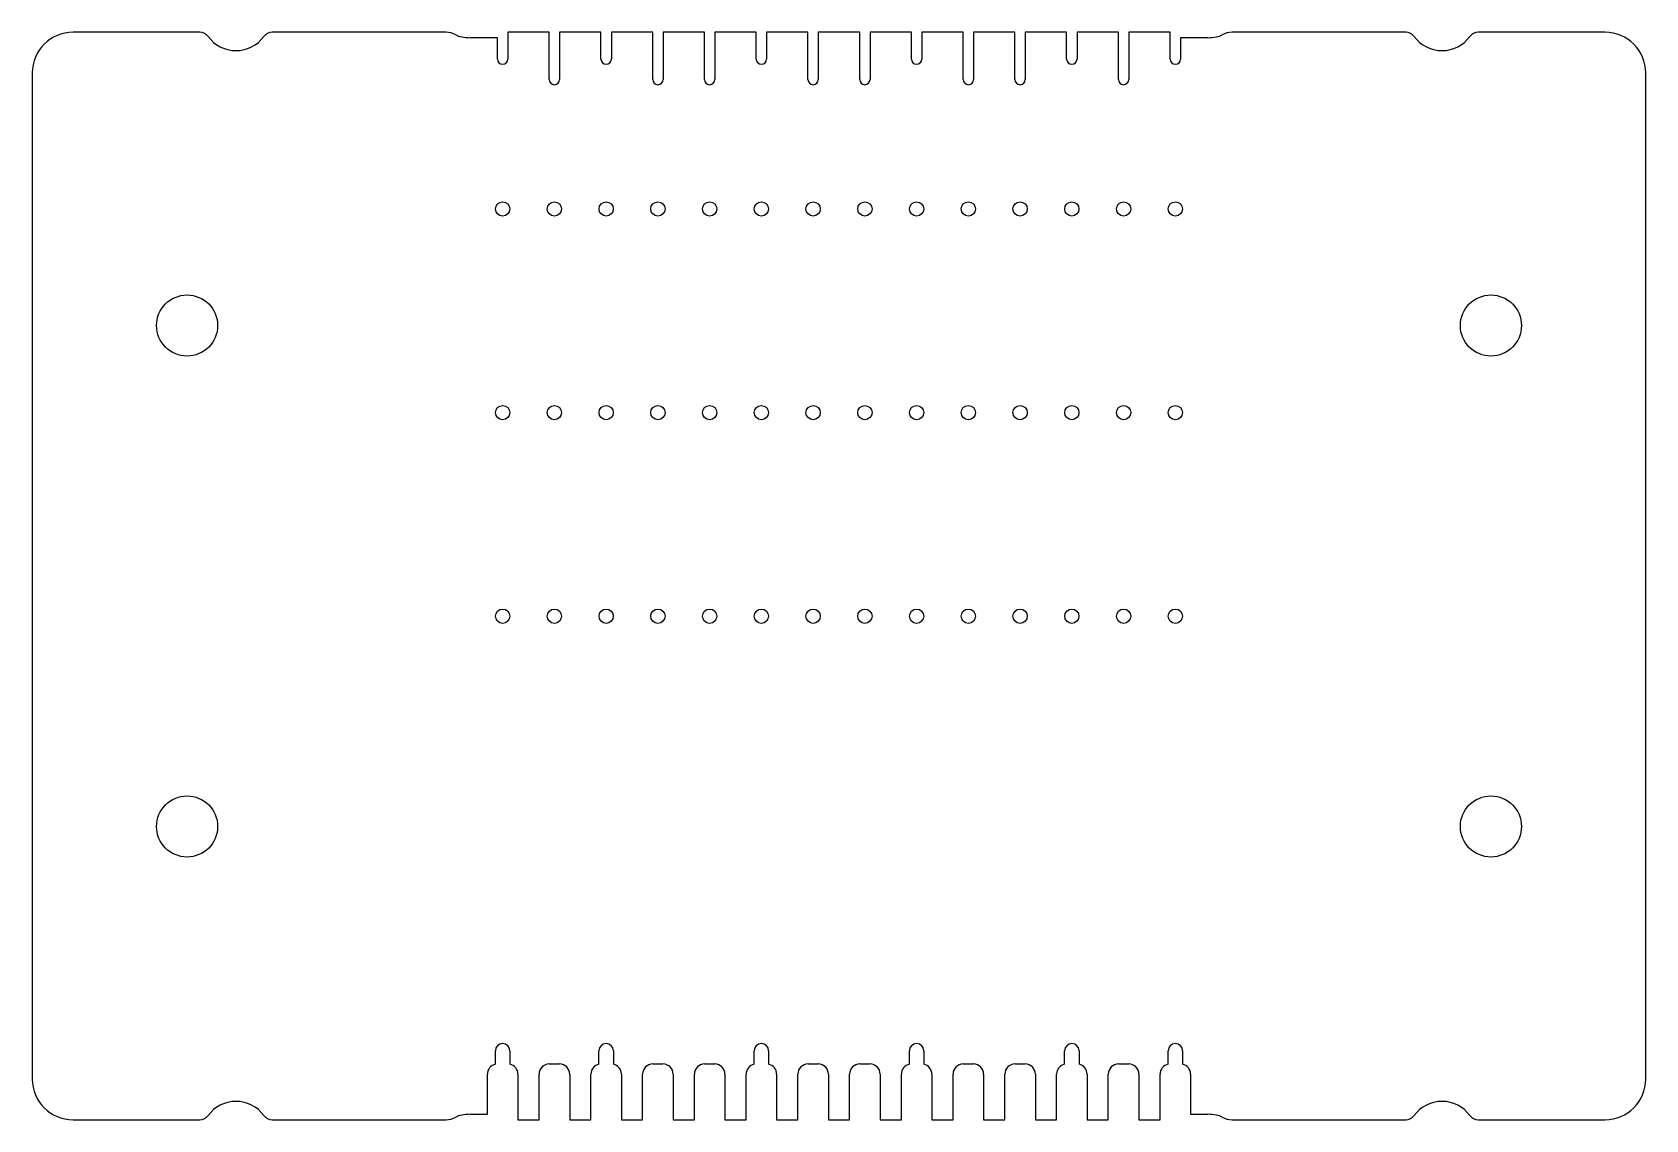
# Model space of a CAD drawing. Header units: millimetres. Extents: x -39.6 to 39.6, y -54.2 to -0.8.
import ezdxf

# ---------------------------------------------------------------- set-up
doc = ezdxf.new("R2010")
doc.units = ezdxf.units.MM
doc.layers.get('0').update_dxf_attribs({"linetype": 'CONTINUOUS'})

msp = doc.modelspace()

# ---------------------------------------------------------------- linework, layer by layer
for p, q in [((-31.375, -0.8), (-37.6, -0.8)), ((-19.302, -0.8), (-27.825, -0.8)), ((-16.765, -1.067), (-18.11, -1.067)), ((-16.765, -2.12), (-16.765, -1.067)), ((-14.225, -0.8), (-16.255, -0.8)), ((-16.255, -0.8), (-16.255, -2.12)), ((-14.225, -3.12), (-14.225, -0.8)), ((-11.685, -0.8), (-13.715, -0.8)), ((-13.715, -0.8), (-13.715, -3.12)), ((-11.685, -2.12), (-11.685, -0.8)), ((-9.145, -0.8), (-11.175, -0.8)), ((-11.175, -0.8), (-11.175, -2.12)), ((-9.145, -3.12), (-9.145, -0.8)), ((-6.605, -0.8), (-8.635, -0.8)), ((-8.635, -0.8), (-8.635, -3.12)), ((-6.605, -3.12), (-6.605, -0.8)), ((-4.065, -0.8), (-6.095, -0.8)), ((-6.095, -0.8), (-6.095, -3.12)), ((-4.065, -2.12), (-4.065, -0.8)), ((-1.525, -0.8), (-3.555, -0.8)), ((-3.555, -0.8), (-3.555, -2.12)), ((-1.525, -3.12), (-1.525, -0.8)), ((1.015, -0.8), (-1.015, -0.8)), ((-1.015, -0.8), (-1.015, -3.12)), ((1.015, -3.12), (1.015, -0.8)), ((3.555, -0.8), (1.525, -0.8)), ((1.525, -0.8), (1.525, -3.12)), ((3.555, -2.12), (3.555, -0.8)), ((6.095, -0.8), (4.065, -0.8)), ((4.065, -0.8), (4.065, -2.12)), ((6.095, -3.12), (6.095, -0.8)), ((8.635, -0.8), (6.605, -0.8)), ((6.605, -0.8), (6.605, -3.12)), ((8.635, -3.12), (8.635, -0.8)), ((11.175, -0.8), (9.145, -0.8)), ((9.145, -0.8), (9.145, -3.12)), ((11.175, -2.12), (11.175, -0.8)), ((13.715, -0.8), (11.685, -0.8)), ((11.685, -0.8), (11.685, -2.12)), ((13.715, -3.12), (13.715, -0.8)), ((16.255, -0.8), (14.225, -0.8)), ((14.225, -0.8), (14.225, -3.12)), ((16.255, -2.12), (16.255, -0.8)), ((18.11, -1.067), (16.765, -1.067)), ((16.765, -1.067), (16.765, -2.12)), ((27.825, -0.8), (19.302, -0.8)), ((37.6, -0.8), (31.375, -0.8)), ((-39.6, -2.8), (-39.6, -52.2)), ((39.6, -52.2), (39.6, -2.8)), ((-16.865, -51.471), (-16.865, -50.815)), ((-16.155, -50.815), (-16.155, -51.471)), ((-14.22, -51.46), (-13.72, -51.46)), ((-11.785, -51.471), (-11.785, -50.815)), ((-11.075, -50.815), (-11.075, -51.471)), ((-9.14, -51.46), (-8.64, -51.46)), ((-6.6, -51.46), (-6.1, -51.46)), ((-4.165, -51.471), (-4.165, -50.815)), ((-3.455, -50.815), (-3.455, -51.471)), ((-1.52, -51.46), (-1.02, -51.46)), ((1.02, -51.46), (1.52, -51.46)), ((3.455, -51.471), (3.455, -50.815)), ((4.165, -50.815), (4.165, -51.471)), ((6.1, -51.46), (6.6, -51.46)), ((8.64, -51.46), (9.14, -51.46)), ((11.075, -51.471), (11.075, -50.815)), ((11.785, -50.815), (11.785, -51.471)), ((13.72, -51.46), (14.22, -51.46)), ((16.155, -51.471), (16.155, -50.815)), ((16.865, -50.815), (16.865, -51.471)), ((-17.26, -53.933), (-17.26, -51.96)), ((-15.76, -51.96), (-15.76, -54.2)), ((-14.72, -54.2), (-14.72, -51.96)), ((-13.22, -51.96), (-13.22, -54.2)), ((-12.18, -54.2), (-12.18, -51.96)), ((-10.68, -51.96), (-10.68, -54.2)), ((-9.64, -54.2), (-9.64, -51.96)), ((-8.14, -51.96), (-8.14, -54.2)), ((-7.1, -54.2), (-7.1, -51.96)), ((-5.6, -51.96), (-5.6, -54.2)), ((-4.56, -54.2), (-4.56, -51.96)), ((-3.06, -51.96), (-3.06, -54.2)), ((-2.02, -54.2), (-2.02, -51.96)), ((-0.52, -51.96), (-0.52, -54.2)), ((0.52, -54.2), (0.52, -51.96)), ((2.02, -51.96), (2.02, -54.2)), ((3.06, -54.2), (3.06, -51.96)), ((4.56, -51.96), (4.56, -54.2)), ((5.6, -54.2), (5.6, -51.96)), ((7.1, -51.96), (7.1, -54.2)), ((8.14, -54.2), (8.14, -51.96)), ((9.64, -51.96), (9.64, -54.2)), ((10.68, -54.2), (10.68, -51.96)), ((12.18, -51.96), (12.18, -54.2)), ((13.22, -54.2), (13.22, -51.96)), ((14.72, -51.96), (14.72, -54.2)), ((15.76, -54.2), (15.76, -51.96)), ((17.26, -51.96), (17.26, -53.933)), ((-37.6, -54.2), (-31.375, -54.2)), ((-27.825, -54.2), (-19.302, -54.2)), ((-18.11, -53.933), (-17.26, -53.933)), ((-15.76, -54.2), (-14.72, -54.2)), ((-13.22, -54.2), (-12.18, -54.2)), ((-10.68, -54.2), (-9.64, -54.2)), ((-8.14, -54.2), (-7.1, -54.2)), ((-5.6, -54.2), (-4.56, -54.2)), ((-3.06, -54.2), (-2.02, -54.2)), ((-0.52, -54.2), (0.52, -54.2)), ((2.02, -54.2), (3.06, -54.2)), ((4.56, -54.2), (5.6, -54.2)), ((7.1, -54.2), (8.14, -54.2)), ((9.64, -54.2), (10.68, -54.2)), ((12.18, -54.2), (13.22, -54.2)), ((14.72, -54.2), (15.76, -54.2)), ((17.26, -53.933), (18.11, -53.933)), ((19.302, -54.2), (27.825, -54.2)), ((31.375, -54.2), (37.6, -54.2))]:
    msp.add_line(p, q)
for centre, radius in [((-16.51, -9.475), 0.35), ((-13.97, -9.475), 0.35), ((-11.43, -9.475), 0.35), ((-8.89, -9.475), 0.35), ((-6.35, -9.475), 0.35), ((-3.81, -9.475), 0.35), ((-1.27, -9.475), 0.35), ((1.27, -9.475), 0.35), ((3.81, -9.475), 0.35), ((6.35, -9.475), 0.35), ((8.89, -9.475), 0.35), ((11.43, -9.475), 0.35), ((13.97, -9.475), 0.35), ((16.51, -9.475), 0.35), ((-32, -15.2), 1.5), ((32, -15.2), 1.5), ((-16.51, -19.475), 0.35), ((-13.97, -19.475), 0.35), ((-11.43, -19.475), 0.35), ((-8.89, -19.475), 0.35), ((-6.35, -19.475), 0.35), ((-3.81, -19.475), 0.35), ((-1.27, -19.475), 0.35), ((1.27, -19.475), 0.35), ((3.81, -19.475), 0.35), ((6.35, -19.475), 0.35), ((8.89, -19.475), 0.35), ((11.43, -19.475), 0.35), ((13.97, -19.475), 0.35), ((16.51, -19.475), 0.35), ((-16.51, -29.475), 0.35), ((-13.97, -29.475), 0.35), ((-11.43, -29.475), 0.35), ((-8.89, -29.475), 0.35), ((-6.35, -29.475), 0.35), ((-3.81, -29.475), 0.35), ((-1.27, -29.475), 0.35), ((1.27, -29.475), 0.35), ((3.81, -29.475), 0.35), ((6.35, -29.475), 0.35), ((8.89, -29.475), 0.35), ((11.43, -29.475), 0.35), ((13.97, -29.475), 0.35), ((16.51, -29.475), 0.35), ((-32, -39.8), 1.5), ((32, -39.8), 1.5)]:
    msp.add_circle(centre, radius)
for centre, radius, start, end in [((-37.6, -2.8), 2, 90, 180), ((-31.375, -1.3), 0.5, 36.22155, 90), ((-29.6, 0), 1.7, 216.22155, 323.77845), ((-27.825, -1.3), 0.5, 90, 143.77845), ((-19.302, -1.8), 1, 60.05028, 90), ((19.302, -1.8), 1, 90, 119.94972), ((27.825, -1.3), 0.5, 36.22155, 90), ((29.6, 0), 1.7, 216.22155, 323.77845), ((31.375, -1.3), 0.5, 90, 143.77845), ((37.6, -2.8), 2, 0, 90), ((-16.51, -2.12), 0.255, -180, 0), ((-11.43, -2.12), 0.255, -180, 0), ((-3.81, -2.12), 0.255, -180, 0), ((3.81, -2.12), 0.255, -180, 0), ((11.43, -2.12), 0.255, -180, 0), ((16.51, -2.12), 0.255, -180, 0), ((-13.97, -3.12), 0.255, 180, 360), ((-8.89, -3.12), 0.255, 180, 360), ((-6.35, -3.12), 0.255, 180, 360), ((-1.27, -3.12), 0.255, 180, 360), ((1.27, -3.12), 0.255, 180, 360), ((6.35, -3.12), 0.255, 180, 360), ((8.89, -3.12), 0.255, 180, 360), ((13.97, -3.12), 0.255, 180, 360), ((-16.51, -50.815), 0.355, 0, 180), ((-11.43, -50.815), 0.355, 0, 180), ((-3.81, -50.815), 0.355, 0, 180), ((3.81, -50.815), 0.355, 0, 180), ((11.43, -50.815), 0.355, 0, 180), ((16.51, -50.815), 0.355, 0, 180), ((-16.76, -51.96), 0.5, 102.12235, 180), ((-16.26, -51.96), 0.5, 0, 77.87765), ((-14.22, -51.96), 0.5, 90, 180), ((-13.72, -51.96), 0.5, 0, 90), ((-11.68, -51.96), 0.5, 102.12235, 180), ((-11.18, -51.96), 0.5, 0, 77.87765), ((-9.14, -51.96), 0.5, 90, 180), ((-8.64, -51.96), 0.5, 0, 90), ((-6.6, -51.96), 0.5, 90, 180), ((-6.1, -51.96), 0.5, 0, 90), ((-4.06, -51.96), 0.5, 102.12235, 180), ((-3.56, -51.96), 0.5, 0, 77.87765), ((-1.52, -51.96), 0.5, 90, 180), ((-1.02, -51.96), 0.5, 0, 90), ((1.02, -51.96), 0.5, 90, 180), ((1.52, -51.96), 0.5, 0, 90), ((3.56, -51.96), 0.5, 102.12235, 180), ((4.06, -51.96), 0.5, 0, 77.87765), ((6.1, -51.96), 0.5, 90, 180), ((6.6, -51.96), 0.5, 0, 90), ((8.64, -51.96), 0.5, 90, 180), ((9.14, -51.96), 0.5, 0, 90), ((11.18, -51.96), 0.5, 102.12235, 180), ((11.68, -51.96), 0.5, 0, 77.87765), ((13.72, -51.96), 0.5, 90, 180), ((14.22, -51.96), 0.5, 0, 90), ((16.26, -51.96), 0.5, 102.12235, 180), ((16.76, -51.96), 0.5, 0, 77.87765), ((-37.6, -52.2), 2, 180, 270), ((37.6, -52.2), 2, -90, 0), ((-29.6, -55), 1.7, 36.22155, 143.77845), ((29.6, -55), 1.7, 36.22155, 143.77845), ((-31.375, -53.7), 0.5, 270, 323.77845), ((-27.825, -53.7), 0.5, 216.22155, 270), ((-19.302, -53.2), 1, 270, 299.94972), ((19.302, -53.2), 1, 240.05028, 270), ((27.825, -53.7), 0.5, 270, 323.77845), ((31.375, -53.7), 0.5, 216.22155, 270)]:
    msp.add_arc(centre, radius, start, end)
for centre, major_axis, start_param, end_param in [((-18.11, -0.8), (0.8, 0), 3.66607, 4.712389), ((18.11, -0.8), (-0.8, 0), 1.570796, 2.617115), ((-18.11, -54.2), (0.8, 0), 1.570796, 2.617115), ((18.11, -54.2), (-0.8, 0), 3.66607, 4.712389)]:
    msp.add_ellipse(centre, major_axis=major_axis, ratio=0.333333, start_param=start_param, end_param=end_param)

doc.saveas('drawing.dxf')
